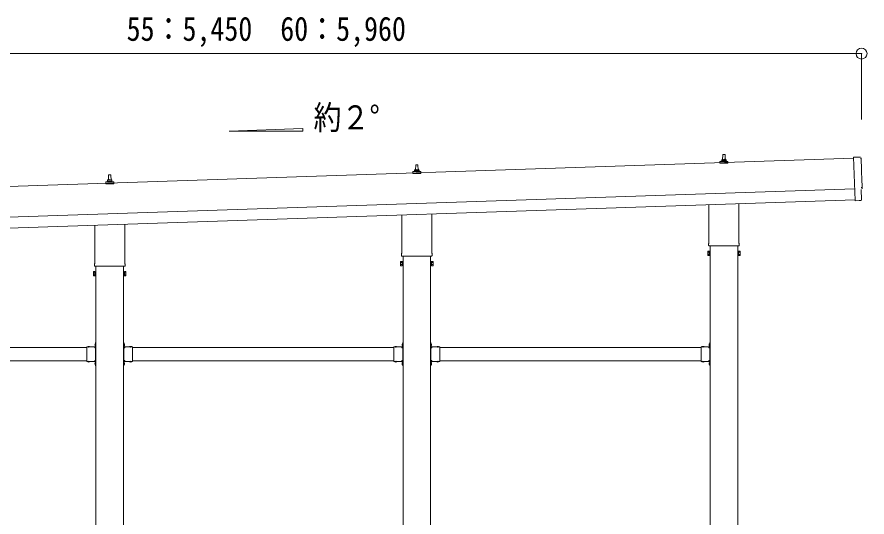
# Model space of a CAD drawing. Units: millimetres at full size, sheet at 1:50; details may follow other scales. Extents: x -14053 to 14053, y -9700 to 9700.
# Drawn here: x 4464 to 8339, y 2097 to 4377 of the extents above; entities that cross this region are included whole.
import ezdxf
from ezdxf.enums import TextEntityAlignment as Align

# ---------------------------------------------------------------- set-up
doc = ezdxf.new("R2010")
doc.units = ezdxf.units.MM
doc.header["$LTSCALE"] = 50
doc.header["$PDMODE"] = 32
doc.header["$PDSIZE"] = 50
doc.linetypes.add('USER7', pattern=[2, 1, -1])
for name, color, linetype, lineweight in [('0-2_建具', 4, 'Continuous', 9), ('0-7_ハッチ', 7, 'Continuous', 9), ('0-8_外構', 6, 'Continuous', 9)]:
    doc.layers.add(name, color=color, linetype=linetype, lineweight=lineweight)
doc.styles.add('ＭＳ ゴシック', font='')
doc.styles.get('ＭＳ ゴシック').set_extended_font_data('MS Gothic')

msp = doc.modelspace()

# ---------------------------------------------------------------- linework, layer by layer
at = {"layer": '0-2_建具'}
for p, q in [((8278.27, 3732.48), (2895.26, 3553.05)), ((7669.42, 3718.51), (7676.14, 3720.14)), ((7676.52, 3720.33), (7697.29, 3720.33)), ((7676.91, 3721.11), (7676.91, 3725.33)), ((7677.91, 3725.33), (7695.91, 3725.33)), ((7680.91, 3725.33), (7681.63, 3748.85)), ((7682.63, 3749.83), (7691.18, 3749.83)), ((7692.18, 3748.85), (7692.91, 3725.33)), ((7696.91, 3721.11), (7696.91, 3725.33)), ((7704.39, 3718.51), (7697.67, 3720.14)), ((6280.91, 3678.66), (6281.63, 3702.18)), ((6282.63, 3703.16), (6291.18, 3703.16)), ((6292.18, 3702.18), (6292.91, 3678.66)), ((7668.66, 3709.83), (7668.66, 3717.54)), ((7705.16, 3709.83), (7668.66, 3709.83)), ((7669.04, 3718.33), (7704.77, 3718.33)), ((7705.16, 3709.83), (7705.16, 3717.54)), ((4880.91, 3631.99), (4881.63, 3655.52)), ((4882.63, 3656.49), (4891.18, 3656.49)), ((4892.18, 3655.52), (4892.91, 3631.99)), ((6268.66, 3663.16), (6268.66, 3670.87)), ((6305.16, 3663.16), (6268.66, 3663.16)), ((6269.04, 3671.66), (6304.77, 3671.66)), ((6269.42, 3671.84), (6276.14, 3673.47)), ((6276.52, 3673.66), (6297.29, 3673.66)), ((6276.91, 3674.45), (6276.91, 3678.66)), ((6277.91, 3678.66), (6295.91, 3678.66)), ((6296.91, 3674.45), (6296.91, 3678.66)), ((6304.39, 3671.84), (6297.67, 3673.47)), ((6305.16, 3663.16), (6305.16, 3670.87)), ((4868.66, 3616.49), (4868.66, 3624.21)), ((4905.16, 3616.49), (4868.66, 3616.49)), ((4869.04, 3624.99), (4904.77, 3624.99)), ((4869.42, 3625.18), (4876.14, 3626.81)), ((4876.52, 3626.99), (4897.29, 3626.99)), ((4876.91, 3627.78), (4876.91, 3631.99)), ((4877.91, 3631.99), (4895.91, 3631.99)), ((4896.91, 3627.78), (4896.91, 3631.99)), ((4904.39, 3625.18), (4897.67, 3626.81)), ((4905.16, 3616.49), (4905.16, 3624.21)), ((2899.93, 3413.12), (8282.94, 3592.56)), ((2901.59, 3363.15), (8284.6, 3542.58)), ((8284.69, 3539.82), (8284.73, 3538.82)), ((8304.35, 3539.47), (8311.25, 3540.06)), ((7618.61, 3345.84), (7618.61, 3520.38)), ((7755.21, 3524.94), (7755.21, 3345.84)), ((6218.61, 3299.17), (6218.61, 3473.72)), ((6355.21, 3478.27), (6355.21, 3299.17)), ((4818.61, 3252.5), (4818.61, 3427.05)), ((4955.21, 3431.6), (4955.21, 3252.5)), ((7616.91, 3337.06), (7616.91, 3342.56)), ((7754.84, 3333.56), (7618.97, 3333.56)), ((7624.41, 3333.56), (7624.41, 341.06)), ((7749.41, 341.06), (7749.41, 3333.56)), ((7756.91, 3342.56), (7756.91, 3337.06)), ((6216.91, 3290.4), (6216.91, 3295.9)), ((6356.91, 3295.9), (6356.91, 3290.4)), ((7612.91, 3307.56), (7613.67, 3308.88)), ((7612.91, 3307.56), (7612.91, 3290.56)), ((7619.91, 3303.97), (7613.67, 3303.97)), ((7619.91, 3294.16), (7613.67, 3294.16)), ((7753.91, 3303.97), (7760.15, 3303.97)), ((7753.91, 3294.16), (7760.15, 3294.16)), ((7760.91, 3307.56), (7760.15, 3308.88)), ((7760.91, 3307.56), (7760.91, 3290.56)), ((6212.91, 3260.9), (6213.67, 3262.21)), ((6212.91, 3260.9), (6212.91, 3243.9)), ((6219.91, 3257.31), (6213.67, 3257.31)), ((6354.84, 3286.9), (6218.97, 3286.9)), ((6224.41, 3286.9), (6224.41, 341.06)), ((6349.41, 341.06), (6349.41, 3286.9)), ((6353.91, 3257.31), (6360.15, 3257.31)), ((6360.91, 3260.9), (6360.15, 3262.21)), ((6360.91, 3260.9), (6360.91, 3243.9)), ((7612.91, 3290.56), (7613.67, 3289.25)), ((7619.91, 3289.25), (7613.67, 3289.25)), ((7622.41, 3289.86), (7619.91, 3289.86)), ((7751.41, 3289.86), (7753.91, 3289.86)), ((7753.91, 3289.25), (7760.15, 3289.25)), ((7760.91, 3290.56), (7760.15, 3289.25)), ((4816.91, 3243.73), (4816.91, 3249.23)), ((4954.84, 3240.23), (4818.97, 3240.23)), ((4824.41, 3240.23), (4824.41, 341.06)), ((4949.41, 341.06), (4949.41, 3240.23)), ((4956.91, 3249.23), (4956.91, 3243.73)), ((6212.91, 3243.9), (6213.67, 3242.58)), ((6219.91, 3247.49), (6213.67, 3247.49)), ((6219.91, 3242.58), (6213.67, 3242.58)), ((6222.41, 3243.2), (6219.91, 3243.2)), ((6351.41, 3243.2), (6353.91, 3243.2)), ((6353.91, 3247.49), (6360.15, 3247.49)), ((6353.91, 3242.58), (6360.15, 3242.58)), ((6360.91, 3243.9), (6360.15, 3242.58)), ((4812.91, 3214.23), (4813.67, 3215.55)), ((4812.91, 3214.23), (4812.91, 3197.23)), ((4812.91, 3197.23), (4813.67, 3195.92)), ((4819.91, 3210.64), (4813.67, 3210.64)), ((4819.91, 3200.82), (4813.67, 3200.82)), ((4819.91, 3195.92), (4813.67, 3195.92)), ((4822.41, 3196.53), (4819.91, 3196.53)), ((4951.41, 3196.53), (4953.91, 3196.53)), ((4953.91, 3210.64), (4960.15, 3210.64)), ((4953.91, 3200.82), (4960.15, 3200.82)), ((4953.91, 3195.92), (4960.15, 3195.92)), ((4960.91, 3214.23), (4960.15, 3215.55)), ((4960.91, 3197.23), (4960.15, 3195.92)), ((4960.91, 3214.23), (4960.91, 3197.23)), ((3591.41, 2869.06), (4782.41, 2869.06)), ((4782.41, 2872.06), (4782.41, 2806.06)), ((4782.41, 2872.06), (4822.41, 2872.06)), ((4785.51, 2872.57), (4785.51, 2872.06)), ((4785.51, 2872.06), (4797.31, 2872.06)), ((4821.9, 2887.96), (4822.41, 2887.96)), ((4822.41, 2892.06), (4824.41, 2892.06)), ((4822.41, 2892.06), (4822.41, 2872.06)), ((4822.41, 2887.96), (4822.41, 2876.16)), ((4824.41, 2885.06), (4822.41, 2885.06)), ((4824.41, 2879.06), (4822.41, 2879.06)), ((4822.41, 2868.06), (4822.41, 2810.06)), ((4824.41, 2892.06), (4824.41, 2872.06)), ((4951.41, 2892.06), (4949.41, 2892.06)), ((4949.41, 2892.06), (4949.41, 2872.06)), ((4949.41, 2885.06), (4951.41, 2885.06)), ((4949.41, 2879.06), (4951.41, 2879.06)), ((4951.41, 2892.06), (4951.41, 2872.06)), ((4951.92, 2887.96), (4951.41, 2887.96)), ((4951.41, 2887.96), (4951.41, 2876.16)), ((4991.41, 2872.06), (4951.41, 2872.06)), ((4951.41, 2868.06), (4951.41, 2810.06)), ((4988.31, 2872.06), (4976.51, 2872.06)), ((4988.31, 2872.57), (4988.31, 2872.06)), ((4991.41, 2872.06), (4991.41, 2806.06)), ((4991.41, 2869.06), (6182.41, 2869.06)), ((6182.41, 2872.06), (6182.41, 2806.06)), ((6182.41, 2872.06), (6222.41, 2872.06)), ((6185.51, 2872.57), (6185.51, 2872.06)), ((6185.51, 2872.06), (6197.31, 2872.06)), ((6221.9, 2887.96), (6222.41, 2887.96)), ((6222.41, 2892.06), (6224.41, 2892.06)), ((6222.41, 2892.06), (6222.41, 2872.06)), ((6222.41, 2887.96), (6222.41, 2876.16)), ((6224.41, 2885.06), (6222.41, 2885.06)), ((6224.41, 2879.06), (6222.41, 2879.06)), ((6222.41, 2868.06), (6222.41, 2810.06)), ((6224.41, 2892.06), (6224.41, 2872.06)), ((6351.41, 2892.06), (6349.41, 2892.06)), ((6349.41, 2892.06), (6349.41, 2872.06)), ((6349.41, 2885.06), (6351.41, 2885.06)), ((6349.41, 2879.06), (6351.41, 2879.06)), ((6351.41, 2892.06), (6351.41, 2872.06)), ((6351.92, 2887.96), (6351.41, 2887.96)), ((6351.41, 2887.96), (6351.41, 2876.16)), ((6391.41, 2872.06), (6351.41, 2872.06)), ((6351.41, 2868.06), (6351.41, 2810.06)), ((6388.31, 2872.06), (6376.51, 2872.06)), ((6388.31, 2872.57), (6388.31, 2872.06)), ((6391.41, 2872.06), (6391.41, 2806.06)), ((6391.41, 2869.06), (7582.41, 2869.06)), ((7582.41, 2872.06), (7582.41, 2806.06)), ((7582.41, 2872.06), (7622.41, 2872.06)), ((7585.51, 2872.57), (7585.51, 2872.06)), ((7585.51, 2872.06), (7597.31, 2872.06)), ((7621.9, 2887.96), (7622.41, 2887.96)), ((7622.41, 2892.06), (7624.41, 2892.06)), ((7622.41, 2892.06), (7622.41, 2872.06)), ((7622.41, 2887.96), (7622.41, 2876.16)), ((7624.41, 2885.06), (7622.41, 2885.06)), ((7624.41, 2879.06), (7622.41, 2879.06)), ((7622.41, 2868.06), (7622.41, 2810.06)), ((7624.41, 2892.06), (7624.41, 2872.06)), ((3591.41, 2809.06), (4782.41, 2809.06)), ((4782.41, 2806.06), (4822.41, 2806.06)), ((4785.51, 2805.56), (4785.51, 2806.06)), ((4785.51, 2806.06), (4797.31, 2806.06)), ((4818.41, 2809.06), (4823.91, 2809.06)), ((4822.41, 2808.06), (4818.41, 2808.06)), ((4821.9, 2801.96), (4822.41, 2801.96)), ((4822.41, 2806.06), (4822.41, 2786.06)), ((4822.41, 2801.96), (4822.41, 2790.16)), ((4824.41, 2799.06), (4822.41, 2799.06)), ((4824.41, 2793.06), (4822.41, 2793.06)), ((4824.41, 2806.06), (4824.41, 2786.06)), ((4949.41, 2806.06), (4949.41, 2786.06)), ((4949.41, 2799.06), (4951.41, 2799.06)), ((4949.41, 2793.06), (4951.41, 2793.06)), ((4955.41, 2809.06), (4949.91, 2809.06)), ((4951.41, 2808.06), (4955.41, 2808.06)), ((4951.41, 2806.06), (4951.41, 2786.06)), ((4991.41, 2806.06), (4951.41, 2806.06)), ((4951.92, 2801.96), (4951.41, 2801.96)), ((4951.41, 2801.96), (4951.41, 2790.16)), ((4988.31, 2806.06), (4976.51, 2806.06)), ((4988.31, 2805.56), (4988.31, 2806.06)), ((4991.41, 2809.06), (6182.41, 2809.06)), ((6182.41, 2806.06), (6222.41, 2806.06)), ((6185.51, 2805.56), (6185.51, 2806.06)), ((6185.51, 2806.06), (6197.31, 2806.06)), ((6218.41, 2809.06), (6223.91, 2809.06)), ((6222.41, 2808.06), (6218.41, 2808.06)), ((6221.9, 2801.96), (6222.41, 2801.96)), ((6222.41, 2806.06), (6222.41, 2786.06)), ((6222.41, 2801.96), (6222.41, 2790.16)), ((6224.41, 2799.06), (6222.41, 2799.06)), ((6224.41, 2793.06), (6222.41, 2793.06)), ((6224.41, 2806.06), (6224.41, 2786.06)), ((6349.41, 2806.06), (6349.41, 2786.06)), ((6349.41, 2799.06), (6351.41, 2799.06)), ((6349.41, 2793.06), (6351.41, 2793.06)), ((6355.41, 2809.06), (6349.91, 2809.06)), ((6351.41, 2808.06), (6355.41, 2808.06)), ((6351.41, 2806.06), (6351.41, 2786.06)), ((6391.41, 2806.06), (6351.41, 2806.06)), ((6351.92, 2801.96), (6351.41, 2801.96)), ((6351.41, 2801.96), (6351.41, 2790.16)), ((6388.31, 2806.06), (6376.51, 2806.06)), ((6388.31, 2805.56), (6388.31, 2806.06)), ((6391.41, 2809.06), (7582.41, 2809.06)), ((7582.41, 2806.06), (7622.41, 2806.06)), ((7585.51, 2805.56), (7585.51, 2806.06)), ((7585.51, 2806.06), (7597.31, 2806.06)), ((7618.41, 2809.06), (7623.91, 2809.06)), ((7622.41, 2808.06), (7618.41, 2808.06)), ((7621.9, 2801.96), (7622.41, 2801.96)), ((7622.41, 2806.06), (7622.41, 2786.06)), ((7622.41, 2801.96), (7622.41, 2790.16)), ((7624.41, 2799.06), (7622.41, 2799.06)), ((7624.41, 2793.06), (7622.41, 2793.06)), ((7624.41, 2806.06), (7624.41, 2786.06)), ((4822.41, 2786.06), (4824.41, 2786.06)), ((4951.41, 2786.06), (4949.41, 2786.06)), ((6222.41, 2786.06), (6224.41, 2786.06)), ((6351.41, 2786.06), (6349.41, 2786.06)), ((7622.41, 2786.06), (7624.41, 2786.06))]:
    msp.add_line(p, q, dxfattribs=at)
for points in [[(8309.71, 3736.96), (8278.1, 3737.56), (8284.69, 3539.82)], [(8313.99, 3543.15), (8312.42, 3590.15), (8313.02, 3590.17)], [(8303.6, 3539.72), (8302.91, 3540.33), (8284.73, 3538.82)], [(7619.91, 3289.25), (7619.91, 3308.88), (7613.67, 3308.88)], [(7619.91, 3289.86), (7619.91, 3308.26), (7622.41, 3308.26)], [(7753.91, 3289.86), (7753.91, 3308.26), (7751.41, 3308.26)], [(7753.91, 3289.25), (7753.91, 3308.88), (7760.15, 3308.88)], [(6219.91, 3242.58), (6219.91, 3262.21), (6213.67, 3262.21)], [(6219.91, 3243.2), (6219.91, 3261.6), (6222.41, 3261.6)], [(6353.91, 3243.2), (6353.91, 3261.6), (6351.41, 3261.6)], [(6353.91, 3242.58), (6353.91, 3262.21), (6360.15, 3262.21)], [(4819.91, 3195.92), (4819.91, 3215.55), (4813.67, 3215.55)], [(4819.91, 3196.53), (4819.91, 3214.93), (4822.41, 3214.93)], [(4953.91, 3196.53), (4953.91, 3214.93), (4951.41, 3214.93)], [(4953.91, 3195.92), (4953.91, 3215.55), (4960.15, 3215.55)], [(4785.51, 2872.57), (4797.31, 2872.57), (4797.31, 2872.06)], [(4822.41, 2868.06), (4818.41, 2868.06), (4818.41, 2870.06), (4822.41, 2870.06)], [(4818.41, 2869.06), (4823.91, 2869.06), (4823.91, 2809.06)], [(4821.9, 2887.96), (4821.9, 2876.16), (4822.41, 2876.16)], [(4955.41, 2869.06), (4949.91, 2869.06), (4949.91, 2809.06)], [(4951.92, 2887.96), (4951.92, 2876.16), (4951.41, 2876.16)], [(4951.41, 2868.06), (4955.41, 2868.06), (4955.41, 2870.06), (4951.41, 2870.06)], [(4988.31, 2872.57), (4976.51, 2872.57), (4976.51, 2872.06)], [(6185.51, 2872.57), (6197.31, 2872.57), (6197.31, 2872.06)], [(6222.41, 2868.06), (6218.41, 2868.06), (6218.41, 2870.06), (6222.41, 2870.06)], [(6218.41, 2869.06), (6223.91, 2869.06), (6223.91, 2809.06)], [(6221.9, 2887.96), (6221.9, 2876.16), (6222.41, 2876.16)], [(6355.41, 2869.06), (6349.91, 2869.06), (6349.91, 2809.06)], [(6351.92, 2887.96), (6351.92, 2876.16), (6351.41, 2876.16)], [(6351.41, 2868.06), (6355.41, 2868.06), (6355.41, 2870.06), (6351.41, 2870.06)], [(6388.31, 2872.57), (6376.51, 2872.57), (6376.51, 2872.06)], [(7585.51, 2872.57), (7597.31, 2872.57), (7597.31, 2872.06)], [(7622.41, 2868.06), (7618.41, 2868.06), (7618.41, 2870.06), (7622.41, 2870.06)], [(7618.41, 2869.06), (7623.91, 2869.06), (7623.91, 2809.06)], [(7621.9, 2887.96), (7621.9, 2876.16), (7622.41, 2876.16)], [(4785.51, 2805.56), (4797.31, 2805.56), (4797.31, 2806.06)], [(4822.41, 2810.06), (4818.41, 2810.06), (4818.41, 2808.06)], [(4821.9, 2801.96), (4821.9, 2790.16), (4822.41, 2790.16)], [(4951.41, 2810.06), (4955.41, 2810.06), (4955.41, 2808.06)], [(4951.92, 2801.96), (4951.92, 2790.16), (4951.41, 2790.16)], [(4988.31, 2805.56), (4976.51, 2805.56), (4976.51, 2806.06)], [(6185.51, 2805.56), (6197.31, 2805.56), (6197.31, 2806.06)], [(6222.41, 2810.06), (6218.41, 2810.06), (6218.41, 2808.06)], [(6221.9, 2801.96), (6221.9, 2790.16), (6222.41, 2790.16)], [(6351.41, 2810.06), (6355.41, 2810.06), (6355.41, 2808.06)], [(6351.92, 2801.96), (6351.92, 2790.16), (6351.41, 2790.16)], [(6388.31, 2805.56), (6376.51, 2805.56), (6376.51, 2806.06)], [(7585.51, 2805.56), (7597.31, 2805.56), (7597.31, 2806.06)], [(7622.41, 2810.06), (7618.41, 2810.06), (7618.41, 2808.06)], [(7621.9, 2801.96), (7621.9, 2790.16), (7622.41, 2790.16)]]:
    msp.add_lwpolyline(points, dxfattribs=at)
for points in [[(7622.41, 3288.56), (7622.41, 3309.56), (7624.41, 3309.56), (7624.41, 3288.56)], [(7751.41, 3288.56), (7751.41, 3309.56), (7749.41, 3309.56), (7749.41, 3288.56)], [(6222.41, 3241.9), (6222.41, 3262.9), (6224.41, 3262.9), (6224.41, 3241.9)], [(6351.41, 3241.9), (6351.41, 3262.9), (6349.41, 3262.9), (6349.41, 3241.9)], [(4822.41, 3195.23), (4822.41, 3216.23), (4824.41, 3216.23), (4824.41, 3195.23)], [(4951.41, 3195.23), (4951.41, 3216.23), (4949.41, 3216.23), (4949.41, 3195.23)]]:
    msp.add_lwpolyline(points, close=True, dxfattribs=at)
at = {"layer": '0-2_建具', "linetype": 'USER7'}
for points in [[(4788.91, 2874.68), (4790.26, 2871.9), (4791.41, 2871.29)], [(4793.91, 2874.68), (4792.55, 2871.9), (4791.41, 2871.29)], [(4819.8, 2884.56), (4822.57, 2883.21), (4823.18, 2882.06)], [(4819.8, 2879.56), (4822.57, 2880.92), (4823.18, 2882.06)], [(4954.02, 2884.56), (4951.24, 2883.21), (4950.63, 2882.06)], [(4954.02, 2879.56), (4951.24, 2880.92), (4950.63, 2882.06)], [(4979.91, 2874.68), (4981.26, 2871.9), (4982.41, 2871.29)], [(4984.91, 2874.68), (4983.55, 2871.9), (4982.41, 2871.29)], [(6188.91, 2874.68), (6190.26, 2871.9), (6191.41, 2871.29)], [(6193.91, 2874.68), (6192.55, 2871.9), (6191.41, 2871.29)], [(6219.8, 2884.56), (6222.57, 2883.21), (6223.18, 2882.06)], [(6219.8, 2879.56), (6222.57, 2880.92), (6223.18, 2882.06)], [(6354.02, 2884.56), (6351.24, 2883.21), (6350.63, 2882.06)], [(6354.02, 2879.56), (6351.24, 2880.92), (6350.63, 2882.06)], [(6379.91, 2874.68), (6381.26, 2871.9), (6382.41, 2871.29)], [(6384.91, 2874.68), (6383.55, 2871.9), (6382.41, 2871.29)], [(7588.91, 2874.68), (7590.26, 2871.9), (7591.41, 2871.29)], [(7593.91, 2874.68), (7592.55, 2871.9), (7591.41, 2871.29)], [(7619.8, 2884.56), (7622.57, 2883.21), (7623.18, 2882.06)], [(7619.8, 2879.56), (7622.57, 2880.92), (7623.18, 2882.06)], [(4788.91, 2803.45), (4790.26, 2806.23), (4791.41, 2806.84)], [(4793.91, 2803.45), (4792.55, 2806.23), (4791.41, 2806.84)], [(4819.8, 2798.56), (4822.57, 2797.21), (4823.18, 2796.06)], [(4819.8, 2793.56), (4822.57, 2794.92), (4823.18, 2796.06)], [(4954.02, 2798.56), (4951.24, 2797.21), (4950.63, 2796.06)], [(4954.02, 2793.56), (4951.24, 2794.92), (4950.63, 2796.06)], [(4979.91, 2803.45), (4981.26, 2806.23), (4982.41, 2806.84)], [(4984.91, 2803.45), (4983.55, 2806.23), (4982.41, 2806.84)], [(6188.91, 2803.45), (6190.26, 2806.23), (6191.41, 2806.84)], [(6193.91, 2803.45), (6192.55, 2806.23), (6191.41, 2806.84)], [(6219.8, 2798.56), (6222.57, 2797.21), (6223.18, 2796.06)], [(6219.8, 2793.56), (6222.57, 2794.92), (6223.18, 2796.06)], [(6354.02, 2798.56), (6351.24, 2797.21), (6350.63, 2796.06)], [(6354.02, 2793.56), (6351.24, 2794.92), (6350.63, 2796.06)], [(6379.91, 2803.45), (6381.26, 2806.23), (6382.41, 2806.84)], [(6384.91, 2803.45), (6383.55, 2806.23), (6382.41, 2806.84)], [(7588.91, 2803.45), (7590.26, 2806.23), (7591.41, 2806.84)], [(7593.91, 2803.45), (7592.55, 2806.23), (7591.41, 2806.84)], [(7619.8, 2798.56), (7622.57, 2797.21), (7623.18, 2796.06)], [(7619.8, 2793.56), (7622.57, 2794.92), (7623.18, 2796.06)]]:
    msp.add_lwpolyline(points, dxfattribs=at)
at = {"layer": '0-2_建具'}
for centre, radius, start, end in [((7675.91, 3721.11), 1, 283.62699, 0), ((7680.99, 3724.69), 4.13, 90, 171.17633), ((7677.91, 3724.33), 1, 90, 180), ((7682.63, 3748.83), 1, 90, 178.60509), ((7690.24, 3725.33), 4.83, 133.60282, 180), ((7683.57, 3725.33), 4.83, 0, 46.39718), ((7691.18, 3748.83), 1, 1.39491, 90), ((7692.82, 3724.69), 4.13, 8.82367, 90), ((7695.91, 3724.33), 1, 0, 90), ((7697.91, 3721.11), 1, 180, 256.37301), ((6280.99, 3678.02), 4.13, 90, 171.17633), ((6282.63, 3702.16), 1, 90, 178.60509), ((6290.24, 3678.66), 4.83, 133.60282, 180), ((6283.57, 3678.66), 4.83, 0, 46.39718), ((6291.18, 3702.16), 1, 1.39491, 90), ((6292.82, 3678.02), 4.13, 8.82367, 90), ((7669.66, 3717.54), 1, 103.62699, 180), ((7704.16, 3717.54), 1, 0, 76.37301), ((4882.63, 3655.49), 1, 90, 178.60509), ((4891.18, 3655.49), 1, 1.39491, 90), ((6269.66, 3670.87), 1, 103.62699, 180), ((6275.91, 3674.45), 1, 283.62699, 0), ((6277.91, 3677.66), 1, 90, 180), ((6295.91, 3677.66), 1, 0, 90), ((6297.91, 3674.45), 1, 180, 256.37301), ((6304.16, 3670.87), 1, 0, 76.37301), ((4869.66, 3624.21), 1, 103.62699, 180), ((4875.91, 3627.78), 1, 283.62699, 0), ((4880.99, 3631.36), 4.13, 90, 171.17633), ((4877.91, 3630.99), 1, 90, 180), ((4890.24, 3631.99), 4.83, 133.60282, 180), ((4883.57, 3631.99), 4.83, 0, 46.39718), ((4892.82, 3631.36), 4.13, 8.82367, 90), ((4895.91, 3630.99), 1, 0, 90), ((4897.91, 3627.78), 1, 180, 256.37301), ((4904.16, 3624.21), 1, 0, 76.37301), ((7620.91, 3342.56), 4, 125.09963, 180), ((7620.91, 3337.06), 4, 180, 194.47751), ((7620.91, 3337.06), 4, 194.47751, 241.04498), ((7752.91, 3337.06), 4, 298.95502, 345.52249), ((7752.91, 3342.56), 4, 0, 54.90037), ((7752.91, 3337.06), 4, 345.52249, 0), ((6220.91, 3295.9), 4, 125.09963, 180), ((6352.91, 3295.9), 4, 0, 54.90037), ((7617.25, 3306.43), 4.34, 145.61575, 214.38425), ((7617.25, 3291.7), 4.34, 145.61575, 214.38425), ((7629.15, 3299.06), 16.24, 162.41205, 197.58795), ((7756.56, 3306.43), 4.34, 325.61575, 34.38425), ((7744.67, 3299.06), 16.24, 342.41205, 17.58795), ((7756.56, 3291.7), 4.34, 325.61575, 34.38425), ((6217.25, 3259.76), 4.34, 145.61575, 214.38425), ((6229.15, 3252.4), 16.24, 162.41205, 197.58795), ((6220.91, 3290.4), 4, 180, 194.47751), ((6220.91, 3290.4), 4, 194.47751, 241.04498), ((6352.91, 3290.4), 4, 298.95502, 345.52249), ((6352.91, 3290.4), 4, 345.52249, 0), ((6356.56, 3259.76), 4.34, 325.61575, 34.38425), ((6344.67, 3252.4), 16.24, 342.41205, 17.58795), ((4820.91, 3249.23), 4, 125.09963, 180), ((4820.91, 3243.73), 4, 180, 194.47751), ((4820.91, 3243.73), 4, 194.47751, 241.04498), ((4952.91, 3243.73), 4, 298.95502, 345.52249), ((4952.91, 3249.23), 4, 0, 54.90037), ((4952.91, 3243.73), 4, 345.52249, 0), ((6217.25, 3245.04), 4.34, 145.61575, 214.38425), ((6356.56, 3245.04), 4.34, 325.61575, 34.38425), ((4817.25, 3213.09), 4.34, 145.61575, 214.38425), ((4817.25, 3198.37), 4.34, 145.61575, 214.38425), ((4829.15, 3205.73), 16.24, 162.41205, 197.58795), ((4956.56, 3213.09), 4.34, 325.61575, 34.38425), ((4944.67, 3205.73), 16.24, 342.41205, 17.58795), ((4956.56, 3198.37), 4.34, 325.61575, 34.38425), ((4791.41, 2866.83), 8.23, 44.2189, 135.7811), ((4827.64, 2882.06), 8.23, 134.2189, 225.7811), ((4822.41, 2872.06), 2, 270, 0), ((4951.41, 2872.06), 2, 180, 270), ((4946.17, 2882.06), 8.23, 314.2189, 45.7811), ((4982.41, 2866.83), 8.23, 44.2189, 135.7811), ((6191.41, 2866.83), 8.23, 44.2189, 135.7811), ((6227.64, 2882.06), 8.23, 134.2189, 225.7811), ((6222.41, 2872.06), 2, 270, 0), ((6351.41, 2872.06), 2, 180, 270), ((6346.17, 2882.06), 8.23, 314.2189, 45.7811), ((6382.41, 2866.83), 8.23, 44.2189, 135.7811), ((7591.41, 2866.83), 8.23, 44.2189, 135.7811), ((7627.64, 2882.06), 8.23, 134.2189, 225.7811), ((7622.41, 2872.06), 2, 270, 0), ((4791.41, 2811.3), 8.23, 224.2189, 315.7811), ((4827.64, 2796.06), 8.23, 134.2189, 225.7811), ((4822.41, 2806.06), 2, 0, 90), ((4951.41, 2806.06), 2, 90, 180), ((4946.17, 2796.06), 8.23, 314.2189, 45.7811), ((4982.41, 2811.3), 8.23, 224.2189, 315.7811), ((6191.41, 2811.3), 8.23, 224.2189, 315.7811), ((6227.64, 2796.06), 8.23, 134.2189, 225.7811), ((6222.41, 2806.06), 2, 0, 90), ((6351.41, 2806.06), 2, 90, 180), ((6346.17, 2796.06), 8.23, 314.2189, 45.7811), ((6382.41, 2811.3), 8.23, 224.2189, 315.7811), ((7591.41, 2811.3), 8.23, 224.2189, 315.7811), ((7627.64, 2796.06), 8.23, 134.2189, 225.7811), ((7622.41, 2806.06), 2, 0, 90)]:
    msp.add_arc(centre, radius, start, end, dxfattribs=at)
for centre, major_axis, ratio, start_param, end_param in [((8309.65, 3733.96), (3, 0.1), 0.99863, 4.7647489, 6.2979817), ((13075.22, 3822.35), (-4760.73, -158.69), 0.99863, 6.2686928, 6.2979817), ((8312.88, 3594.57), (4.4, 0.15), 0.99863, 6.2686928, 7.8539816), ((8304.26, 3540.47), (0.75, -0.666), 0.9974, 0.7579542, 1.5707963), ((8310.99, 3543.06), (2.25, -2), 0.9974, 5.5252311, 7.0411395)]:
    msp.add_ellipse(centre, major_axis=major_axis, ratio=ratio, start_param=start_param, end_param=end_param, dxfattribs=at)
at = {"layer": '0-7_ハッチ', "color": 4}
for p, q in [((5431.59, 3856.25), (5767.59, 3868.67)), ((5767.59, 3856.25), (5431.59, 3856.25)), ((5767.59, 3868.67), (5767.59, 3856.25))]:
    msp.add_line(p, q, dxfattribs=at)
at = {"layer": '0-8_外構'}
for p, q in [((2864.26, 4210.04), (8313.93, 4210.04)), ((8313.93, 4210.04), (8313.93, 3910.04))]:
    msp.add_line(p, q, dxfattribs=at)
msp.add_point((8313.93, 4210.04), dxfattribs=at)

# ---------------------------------------------------------------- texts
at = {"layer": '0-7_ハッチ', "style": 'ＭＳ ゴシック', "width": 0.85}
msp.add_text('約２°', height=110, dxfattribs=at).set_placement((5816.04, 3830.74), align=Align.BOTTOM_LEFT)
at = {"layer": '0-8_外構', "color": 7, "style": 'ＭＳ ゴシック', "width": 0.85}
msp.add_text('55：5,450\u300060：5,960', height=110, dxfattribs=at).set_placement((4964.1, 4235.04), align=Align.BOTTOM_LEFT)

doc.saveas('drawing.dxf')
